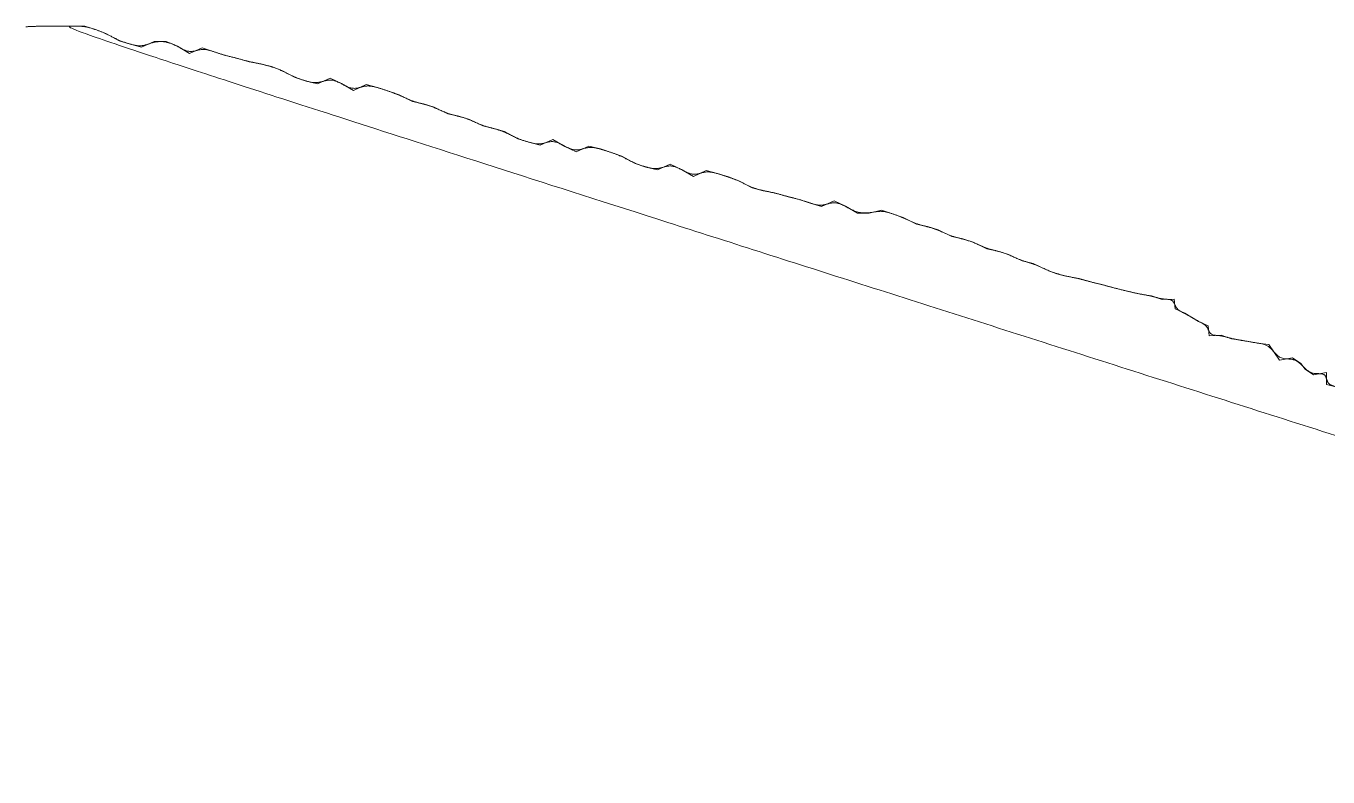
# Model space of a CAD drawing. Extents: x -2 to 147, y -16 to 271.
# Drawn here: x 104.024 to 106.376, y 25.023 to 26.379 of the extents above; entities that cross this region are included whole.
import ezdxf

# ---------------------------------------------------------------- set-up
doc = ezdxf.new("R2010")
doc.units = 0
doc.layers.add('Splines', color=1, linetype='CONTINUOUS', lineweight=15, true_color=0xff0000)
doc.layers.add('SubpixelContours', color=1, linetype='CONTINUOUS', lineweight=15, true_color=0xffffff)

msp = doc.modelspace()

# ---------------------------------------------------------------- linework, layer by layer
at = {"layer": 'Splines'}
msp.add_open_spline([(108.3402, 25.0188), (108.321, 25.0239), (108.3013, 25.0283), (108.2769, 25.0405), (108.2572, 25.0451), (108.2374, 25.0493), (108.2127, 25.0617), (108.1941, 25.0684), (108.1758, 25.076), (108.1712, 25.0859), (108.1523, 25.0922), (108.132, 25.0956), (108.1067, 25.1035), (108.0859, 25.1057), (108.0666, 25.1115), (108.0489, 25.1193), (108.0437, 25.1301), (108.0265, 25.1387), (108.0026, 25.1547), (107.983, 25.1588), (107.963, 25.1623), (107.9387, 25.1752), (107.9195, 25.1808), (107.8954, 25.1942), (107.8755, 25.1982), (107.8557, 25.2023), (107.8315, 25.2157), (107.8126, 25.2222), (107.7935, 25.2282), (107.7689, 25.2402), (107.7487, 25.2431), (107.7291, 25.2475), (107.7059, 25.2642), (107.6873, 25.2716), (107.6673, 25.2759), (107.6424, 25.2854), (107.622, 25.2882), (107.6022, 25.2933), (107.5787, 25.3064), (107.5583, 25.3095), (107.5377, 25.3117), (107.5172, 25.3144), (107.4928, 25.3263), (107.4734, 25.3316), (107.4547, 25.3374), (107.4491, 25.3475), (107.4321, 25.3563), (107.4105, 25.3555), (107.4104, 25.3772), (107.3909, 25.3828), (107.3694, 25.383), (107.3476, 25.3805), (107.3258, 25.3996), (107.3029, 25.3948), (107.285, 25.4035), (107.28, 25.4132), (107.2619, 25.4208), (107.2427, 25.4263), (107.2225, 25.4303), (107.198, 25.441), (107.1778, 25.4444), (107.1578, 25.4486), (107.1338, 25.4608), (107.1138, 25.4649), (107.0938, 25.4686), (107.0691, 25.4811), (107.0502, 25.4871), (107.032, 25.4943), (107.0271, 25.5046), (107.0091, 25.5124), (106.9894, 25.5172), (106.9635, 25.5257), (106.9424, 25.5268), (106.9234, 25.532), (106.9236, 25.5544), (106.9031, 25.5556), (106.8984, 25.5701), (106.8834, 25.5806), (106.86, 25.5765), (106.8391, 25.5997), (106.8176, 25.5977), (106.7962, 25.5946), (106.7749, 25.5934), (106.7538, 25.5957), (106.7332, 25.6), (106.7125, 25.6031), (106.6915, 25.6035), (106.6695, 25.6209), (106.6456, 25.6119), (106.6259, 25.6179), (106.6084, 25.6258), (106.6018, 25.635), (106.5849, 25.6431), (106.5686, 25.6511), (106.562, 25.6624), (106.5468, 25.6729), (106.5406, 25.6835), (106.5229, 25.691), (106.5029, 25.695), (106.4769, 25.7023), (106.4568, 25.7057), (106.437, 25.7106), (106.4122, 25.7225), (106.3925, 25.727), (106.3733, 25.7319), (106.3731, 25.7535), (106.3496, 25.7495), (106.3345, 25.7597), (106.327, 25.7695), (106.312, 25.7797), (106.2884, 25.7756), (106.2693, 25.8041), (106.2485, 25.8063), (106.2225, 25.8112), (106.2019, 25.8142), (106.1829, 25.8208), (106.1614, 25.8199), (106.1594, 25.8377), (106.1419, 25.8456), (106.1173, 25.8603), (106.0999, 25.8684), (106.0978, 25.8861), (106.0763, 25.8852), (106.0573, 25.8918), (106.0367, 25.8947), (106.0113, 25.9008), (105.9914, 25.9055), (105.9715, 25.9111), (105.9515, 25.9157), (105.9266, 25.9229), (105.9063, 25.9265), (105.8864, 25.9315), (105.8676, 25.9385), (105.8431, 25.9503), (105.8233, 25.9548), (105.7988, 25.9667), (105.7796, 25.9725), (105.7598, 25.9769), (105.7353, 25.9888), (105.7161, 25.9946), (105.6962, 25.9989), (105.6718, 26.0108), (105.6526, 26.0167), (105.6328, 26.0211), (105.6083, 26.0331), (105.5894, 26.04), (105.5697, 26.0463), (105.5474, 26.041), (105.5262, 26.0411), (105.5046, 26.0535), (105.4839, 26.0631), (105.461, 26.0528), (105.4408, 26.0593), (105.421, 26.066), (105.401, 26.0706), (105.3761, 26.0779), (105.3559, 26.0816), (105.336, 26.0866), (105.3119, 26.0995), (105.293, 26.1064), (105.2733, 26.1126), (105.2526, 26.1179), (105.2298, 26.1075), (105.2082, 26.1199), (105.1875, 26.1296), (105.1646, 26.1191), (105.1439, 26.1244), (105.1242, 26.1306), (105.1001, 26.1438), (105.0813, 26.1507), (105.0616, 26.1569), (105.0409, 26.1621), (105.0181, 26.1519), (104.9974, 26.1616), (104.9757, 26.174), (104.9529, 26.1637), (104.9323, 26.1691), (104.9126, 26.1752), (104.8884, 26.1882), (104.8692, 26.194), (104.8494, 26.1985), (104.825, 26.2104), (104.8057, 26.2162), (104.7858, 26.2204), (104.7614, 26.2323), (104.7422, 26.2382), (104.7224, 26.2427), (104.6979, 26.2546), (104.679, 26.2615), (104.6593, 26.2677), (104.6387, 26.2731), (104.6158, 26.2626), (104.5942, 26.275), (104.5735, 26.2847), (104.5506, 26.2743), (104.53, 26.2796), (104.5102, 26.2857), (104.4861, 26.2987), (104.4673, 26.3057), (104.4474, 26.3108), (104.4271, 26.3144), (104.4023, 26.3216), (104.3823, 26.3262), (104.3625, 26.3329), (104.3423, 26.3393), (104.3194, 26.3291), (104.298, 26.3428), (104.2771, 26.3512), (104.2559, 26.3512), (104.233, 26.3408), (104.2124, 26.3461), (104.1927, 26.3523), (104.1686, 26.3654), (104.1498, 26.3725), (104.1301, 26.3787), (104.1089, 26.3787), (104.0877, 26.3788), (104.0665, 26.3788)], degree=3, knots=[0, 0.004525, 0.00905, 0.013575, 0.0181, 0.022624, 0.027149, 0.031674, 0.036199, 0.040724, 0.045249, 0.049774, 0.054299, 0.058824, 0.063348, 0.067873, 0.072398, 0.076923, 0.081448, 0.085973, 0.090498, 0.095023, 0.099548, 0.104072, 0.108597, 0.113122, 0.117647, 0.122172, 0.126697, 0.131222, 0.135747, 0.140271, 0.144796, 0.149321, 0.153846, 0.158371, 0.162896, 0.167421, 0.171946, 0.176471, 0.180995, 0.18552, 0.190045, 0.19457, 0.199095, 0.20362, 0.208145, 0.21267, 0.217195, 0.221719, 0.226244, 0.230769, 0.235294, 0.239819, 0.244344, 0.248869, 0.253394, 0.257919, 0.262443, 0.266968, 0.271493, 0.276018, 0.280543, 0.285068, 0.289593, 0.294118, 0.298643, 0.303167, 0.307692, 0.312217, 0.316742, 0.321267, 0.325792, 0.330317, 0.334842, 0.339367, 0.343891, 0.348416, 0.352941, 0.357466, 0.361991, 0.366516, 0.371041, 0.375566, 0.380091, 0.384615, 0.38914, 0.393665, 0.39819, 0.402715, 0.40724, 0.411765, 0.41629, 0.420814, 0.425339, 0.429864, 0.434389, 0.438914, 0.443439, 0.447964, 0.452489, 0.457014, 0.461538, 0.466063, 0.470588, 0.475113, 0.479638, 0.484163, 0.488688, 0.493213, 0.497738, 0.502262, 0.506787, 0.511312, 0.515837, 0.520362, 0.524887, 0.529412, 0.533937, 0.538462, 0.542986, 0.547511, 0.552036, 0.556561, 0.561086, 0.565611, 0.570136, 0.574661, 0.579186, 0.58371, 0.588235, 0.59276, 0.597285, 0.60181, 0.606335, 0.61086, 0.615385, 0.61991, 0.624434, 0.628959, 0.633484, 0.638009, 0.642534, 0.647059, 0.651584, 0.656109, 0.660634, 0.665158, 0.669683, 0.674208, 0.678733, 0.683258, 0.687783, 0.692308, 0.696833, 0.701357, 0.705882, 0.710407, 0.714932, 0.719457, 0.723982, 0.728507, 0.733032, 0.737557, 0.742081, 0.746606, 0.751131, 0.755656, 0.760181, 0.764706, 0.769231, 0.773756, 0.778281, 0.782805, 0.78733, 0.791855, 0.79638, 0.800905, 0.80543, 0.809955, 0.81448, 0.819005, 0.823529, 0.828054, 0.832579, 0.837104, 0.841629, 0.846154, 0.850679, 0.855204, 0.859729, 0.864253, 0.868778, 0.873303, 0.877828, 0.882353, 0.886878, 0.891403, 0.895928, 0.900453, 0.904977, 0.909502, 0.914027, 0.918552, 0.923077, 0.927602, 0.932127, 0.936652, 0.941177, 0.945701, 0.950226, 0.954751, 0.959276, 0.963801, 0.968326, 0.972851, 0.977376, 0.9819, 0.986425, 0.99095, 0.995475, 1], dxfattribs=at)
at = {"layer": 'SubpixelContours'}
for p, q in [((104.0877, 26.3788), (104.0665, 26.3788)), ((104.1089, 26.3787), (104.0877, 26.3788)), ((104.1301, 26.3787), (104.1089, 26.3787)), ((104.1498, 26.3725), (104.1301, 26.3787)), ((104.1686, 26.3654), (104.1498, 26.3725)), ((104.1927, 26.3523), (104.1686, 26.3654)), ((104.2124, 26.3461), (104.1927, 26.3523)), ((104.233, 26.3408), (104.2124, 26.3461)), ((104.2559, 26.3512), (104.233, 26.3408)), ((104.2771, 26.3512), (104.2559, 26.3512)), ((104.298, 26.3428), (104.2771, 26.3512)), ((104.3194, 26.3291), (104.298, 26.3428)), ((104.3423, 26.3393), (104.3194, 26.3291)), ((104.3625, 26.3329), (104.3423, 26.3393)), ((104.3823, 26.3262), (104.3625, 26.3329)), ((104.4023, 26.3216), (104.3823, 26.3262)), ((104.4271, 26.3144), (104.4023, 26.3216)), ((104.4474, 26.3108), (104.4271, 26.3144)), ((104.4673, 26.3057), (104.4474, 26.3108)), ((104.4861, 26.2987), (104.4673, 26.3057)), ((104.5102, 26.2857), (104.4861, 26.2987)), ((104.53, 26.2796), (104.5102, 26.2857)), ((104.5506, 26.2743), (104.53, 26.2796)), ((104.5735, 26.2847), (104.5506, 26.2743)), ((104.5942, 26.275), (104.5735, 26.2847)), ((104.6158, 26.2626), (104.5942, 26.275)), ((104.6387, 26.2731), (104.6158, 26.2626)), ((104.6593, 26.2677), (104.6387, 26.2731)), ((104.679, 26.2615), (104.6593, 26.2677)), ((104.6979, 26.2546), (104.679, 26.2615)), ((104.7224, 26.2427), (104.6979, 26.2546)), ((104.7422, 26.2382), (104.7224, 26.2427)), ((104.7614, 26.2323), (104.7422, 26.2382)), ((104.7858, 26.2204), (104.7614, 26.2323)), ((104.8057, 26.2162), (104.7858, 26.2204)), ((104.825, 26.2104), (104.8057, 26.2162)), ((104.8494, 26.1985), (104.825, 26.2104)), ((104.8692, 26.194), (104.8494, 26.1985)), ((104.8884, 26.1882), (104.8692, 26.194)), ((104.9126, 26.1752), (104.8884, 26.1882)), ((104.9323, 26.1691), (104.9126, 26.1752)), ((104.9529, 26.1637), (104.9323, 26.1691)), ((104.9757, 26.174), (104.9529, 26.1637)), ((104.9974, 26.1616), (104.9757, 26.174)), ((105.0181, 26.1519), (104.9974, 26.1616)), ((105.0409, 26.1621), (105.0181, 26.1519)), ((105.0616, 26.1569), (105.0409, 26.1621)), ((105.0813, 26.1507), (105.0616, 26.1569)), ((105.1001, 26.1438), (105.0813, 26.1507)), ((105.1242, 26.1306), (105.1001, 26.1438)), ((105.1439, 26.1244), (105.1242, 26.1306)), ((105.1875, 26.1296), (105.1646, 26.1191)), ((105.2082, 26.1199), (105.1875, 26.1296)), ((105.1646, 26.1191), (105.1439, 26.1244)), ((105.2298, 26.1075), (105.2082, 26.1199)), ((105.2526, 26.1179), (105.2298, 26.1075)), ((105.2733, 26.1126), (105.2526, 26.1179)), ((105.293, 26.1064), (105.2733, 26.1126)), ((105.3119, 26.0995), (105.293, 26.1064)), ((105.336, 26.0866), (105.3119, 26.0995)), ((105.3559, 26.0816), (105.336, 26.0866)), ((105.3761, 26.0779), (105.3559, 26.0816)), ((105.401, 26.0706), (105.3761, 26.0779)), ((105.421, 26.066), (105.401, 26.0706)), ((105.4408, 26.0593), (105.421, 26.066)), ((105.461, 26.0528), (105.4408, 26.0593)), ((105.4839, 26.0631), (105.461, 26.0528)), ((105.5046, 26.0535), (105.4839, 26.0631)), ((105.5262, 26.0411), (105.5046, 26.0535)), ((105.5474, 26.041), (105.5262, 26.0411)), ((105.5697, 26.0463), (105.5474, 26.041)), ((105.5894, 26.04), (105.5697, 26.0463)), ((105.6083, 26.0331), (105.5894, 26.04)), ((105.6328, 26.0211), (105.6083, 26.0331)), ((105.6526, 26.0167), (105.6328, 26.0211)), ((105.6718, 26.0108), (105.6526, 26.0167)), ((105.6962, 25.9989), (105.6718, 26.0108)), ((105.7161, 25.9946), (105.6962, 25.9989)), ((105.7353, 25.9888), (105.7161, 25.9946)), ((105.7598, 25.9769), (105.7353, 25.9888)), ((105.7796, 25.9725), (105.7598, 25.9769)), ((105.7988, 25.9667), (105.7796, 25.9725)), ((105.8233, 25.9548), (105.7988, 25.9667)), ((105.8431, 25.9503), (105.8233, 25.9548)), ((105.8676, 25.9385), (105.8431, 25.9503)), ((105.8864, 25.9315), (105.8676, 25.9385)), ((105.9063, 25.9265), (105.8864, 25.9315)), ((105.9266, 25.9229), (105.9063, 25.9265)), ((105.9515, 25.9157), (105.9266, 25.9229)), ((105.9715, 25.9111), (105.9515, 25.9157)), ((105.9914, 25.9055), (105.9715, 25.9111)), ((106.0113, 25.9008), (105.9914, 25.9055)), ((106.0367, 25.8947), (106.0113, 25.9008)), ((106.0573, 25.8918), (106.0367, 25.8947)), ((106.0763, 25.8852), (106.0573, 25.8918)), ((106.0978, 25.8861), (106.0763, 25.8852)), ((106.0999, 25.8684), (106.0978, 25.8861)), ((106.1173, 25.8603), (106.0999, 25.8684)), ((106.1419, 25.8456), (106.1173, 25.8603)), ((106.1594, 25.8377), (106.1419, 25.8456)), ((106.1614, 25.8199), (106.1594, 25.8377)), ((106.1829, 25.8208), (106.1614, 25.8199)), ((106.2019, 25.8142), (106.1829, 25.8208)), ((106.2225, 25.8112), (106.2019, 25.8142)), ((106.2485, 25.8063), (106.2225, 25.8112)), ((106.2693, 25.8041), (106.2485, 25.8063)), ((106.2884, 25.7756), (106.2693, 25.8041)), ((106.312, 25.7797), (106.2884, 25.7756)), ((106.327, 25.7695), (106.312, 25.7797)), ((106.3345, 25.7597), (106.327, 25.7695)), ((106.3496, 25.7495), (106.3345, 25.7597)), ((106.3731, 25.7535), (106.3496, 25.7495)), ((106.3733, 25.7319), (106.3731, 25.7535)), ((106.3925, 25.727), (106.3733, 25.7319))]:
    msp.add_line(p, q, dxfattribs=at)

doc.saveas('drawing.dxf')
